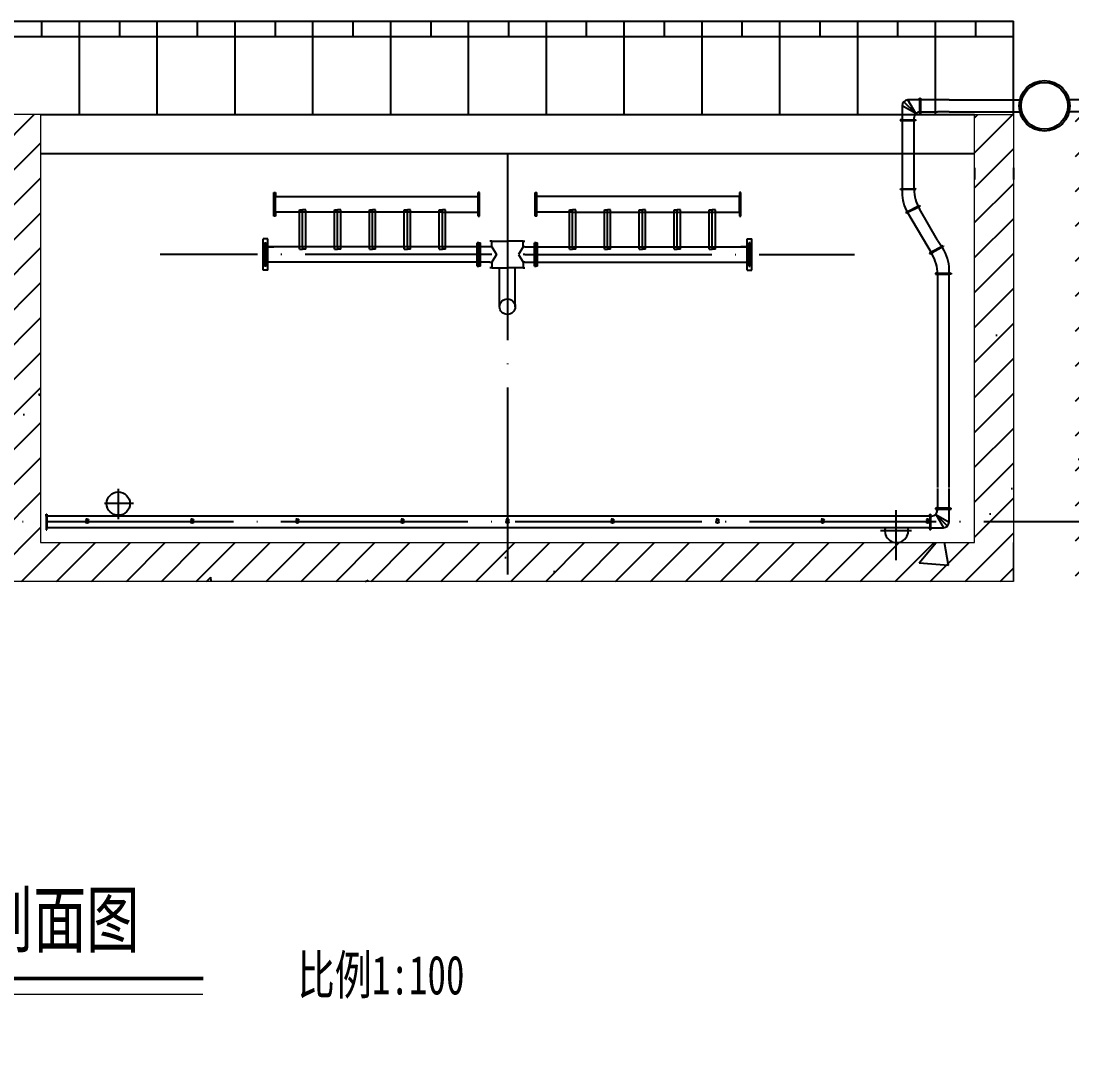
# Model space of a CAD drawing. Header units: millimetres. Extents: x 279 to 2876, y -494 to 1800.
# Drawn here: x 1136.1 to 1271.1, y -131.6 to -0.1 of the extents above; entities that cross this region are included whole.
import ezdxf

# ---------------------------------------------------------------- set-up
doc = ezdxf.new("R2010")
doc.units = ezdxf.units.MM
doc.linetypes.add('ACAD_ISO04W100', pattern=[30, 24, -3, 0, -3])
doc.layers.add('图层1', color=1, linetype='Continuous', lineweight=25, plot=False)
doc.layers.add('图层2', color=5, linetype='Continuous', lineweight=25, plot=False)
doc.styles.get("Standard").update_dxf_attribs({"font": 'txt', "bigfont": 'gbcbig.shx'})

msp = doc.modelspace()

# ---------------------------------------------------------------- hatches: boundary and pattern name
h = msp.add_hatch()
h.set_pattern_fill('ANSI31', color=256, style=0)
h.set_pattern_definition([(45, (299.2907, -738.3604), (-2.245064, 2.245064), [])])
h.paths.add_polyline_path([(870.56582, -12.1404), (865.56582, -12.1404), (865.56582, -64.4904), (870.56582, -64.4904)])
h.paths.add_polyline_path([(995.56582, -20.50611), (995.56582, -19.00611), (995.56582, -12.1404), (990.56582, -12.1404), (990.56582, -19.00611), (990.56582, -20.50611), (990.56582, -64.4904), (995.56582, -64.4904)])
h.paths.add_polyline_path([(983.11159, -67.1404), (940.97083, -67.1404), (942.74642, -72.1404), (985.68478, -72.1404)])
h.paths.add_polyline_path([(995.56582, -64.4904), (990.56582, -64.4904), (990.56582, -67.1404), (983.11159, -67.1404), (985.68478, -72.1404), (995.56582, -72.1404)])
h.paths.add_polyline_path([(940.97083, -67.1404), (930.56582, -67.1404), (930.56582, -72.1404), (942.74642, -72.1404)])
h.paths.add_polyline_path([(930.56582, -67.1404), (881.41478, -67.1404), (883.98797, -72.1404), (930.56582, -72.1404)])
h.paths.add_polyline_path([(881.41478, -67.1404), (870.56582, -67.1404), (870.56582, -64.4904), (865.56582, -64.4904), (865.56582, -72.1404), (883.98797, -72.1404)])
h.paths.add_polyline_path([(1068.5659, -67.1404), (1008.5659, -67.1404), (1008.5659, -64.4904), (1003.5659, -64.4904), (1003.5659, -72.1404), (1068.5659, -72.1404)])
h.paths.add_polyline_path([(1008.5659, -20.50611), (1008.5659, -19.00611), (1008.5659, -12.1404), (1003.5659, -12.1404), (1003.5659, -19.00611), (1003.5659, -20.50611), (1003.5659, -64.4904), (1008.5659, -64.4904)])
h.paths.add_polyline_path([(1133.5659, -12.1404), (1128.5659, -12.1404), (1128.5659, -64.4904), (1133.5659, -64.4904)])
h.paths.add_polyline_path([(1068.5659, -67.1404), (1068.5659, -72.1404), (1133.5659, -72.1404), (1133.5659, -64.4904), (1128.5659, -64.4904), (1128.5659, -67.1404)])
h.paths.add_polyline_path([(1263.5659, -64.4904), (1258.5659, -64.4904), (1258.5659, -67.1404), (1198.5659, -67.1404), (1198.5659, -72.1404), (1263.5659, -72.1404)])
h.paths.add_polyline_path([(1198.5659, -67.1404), (1138.5659, -67.1404), (1138.5659, -64.4904), (1133.5659, -64.4904), (1133.5659, -72.1404), (1198.5659, -72.1404)])
h.paths.add_polyline_path([(1138.5659, -12.1404), (1133.5659, -12.1404), (1133.5659, -64.4904), (1138.5659, -64.4904)])
h.paths.add_polyline_path([(1263.5659, -20.50611), (1263.5659, -19.00611), (1263.5659, -12.1404), (1258.5659, -12.1404), (1258.5659, -19.00611), (1258.5659, -20.50611), (1258.5659, -64.4904), (1263.5659, -64.4904)])
h.paths.add_polyline_path([(1276.56598, -20.50611), (1276.56598, -19.00611), (1276.56598, -12.1404), (1271.56598, -12.1404), (1271.56598, -19.00611), (1271.56598, -20.50611), (1271.56598, -64.4904), (1276.56598, -64.4904)])
h.paths.add_polyline_path([(1336.56598, -67.1404), (1276.56598, -67.1404), (1276.56598, -64.4904), (1271.56598, -64.4904), (1271.56598, -72.1404), (1336.56598, -72.1404)])
h.paths.add_polyline_path([(1401.56598, -67.1404), (1396.56598, -67.1404), (1336.56598, -67.1404), (1336.56598, -72.1404), (1401.56598, -72.1404)])
h.paths.add_polyline_path([(1401.56598, -30.1404), (1396.56598, -30.1404), (1396.56598, -64.4904), (1401.56598, -64.4904)])
h.paths.add_polyline_path([(1401.56598, -12.1404), (1396.56598, -12.1404), (1396.56598, -30.1404), (1401.56598, -30.1404)])
h.paths.add_polyline_path([(1178.64104, -215.05328), (1173.64104, -215.05328), (1173.64104, -238.25328), (1178.64104, -238.25328)])
h.paths.add_polyline_path([(1178.64104, -241.25328), (1173.64104, -241.25328), (1173.64104, -263.05328), (1178.64104, -263.05328)])
h.paths.add_polyline_path([(1178.64104, -270.05328), (1173.64104, -270.05328), (923.64104, -270.05328), (923.64104, -266.55328), (918.64104, -266.55328), (918.64104, -275.07285), (928.64104, -275.07285), (928.64104, -275.05328), (1178.64104, -275.05328)])
h.paths.add_polyline_path([(923.64104, -228.55328), (918.64104, -228.55328), (918.64104, -263.55328), (923.64104, -263.55328)])
h.paths.add_polyline_path([(923.64104, -216.94935), (918.64104, -216.94935), (918.64104, -219.66899), (918.64104, -225.55328), (923.64104, -225.55328), (923.64104, -220.05328)])
h.paths.add_polyline_path([(923.64104, -215.05328), (918.64104, -215.05328), (918.64104, -216.94935), (923.64104, -216.94935)])
h = msp.add_hatch()
h.set_pattern_fill('AR-CONC', color=256, scale=0.25, style=0)
h.set_pattern_definition([(50, (299.29, -738.36), (45.5462, -3.9848), [4.7625, -52.3875]), (355, (299.29, -738.36), (-8.8107, 47.7642), [3.81, -41.91]), (100.451, (303.086, -738.692), (36.7356, 43.7792), [4.0475, -44.5225]), (46.184, (299.29, -725.66), (67.7698, -10.5106), [7.1437, -78.5812]), (96.6356, (304.94, -726.536), (59.351, 61.8564), [6.0713, -66.7837]), (351.184, (299.29, -725.66), (59.351, 61.8563), [5.715, -62.865]), (21, (305.64, -728.835), (37.9037, -25.5664), [4.7625, -52.3875]), (326, (305.64, -728.835), (15.4505, 46.047), [3.81, -41.91]), (71.4514, (308.8, -730.966), (53.3541, 20.4807), [4.0475, -44.5225]), (37.5, (299.29, -738.36), (0.77215, 21.13876), [0, -41.402, 0, -42.545, 0, -42.06875]), (7.5, (299.29, -738.36), (16.7049, 25.04514), [0, -24.257, 0, -40.4495, 0, -16.03375]), (327.5, (285.13, -738.36), (33.89765, -1.43219), [0, -15.875, 0, -49.53, 0, -65.7225]), (317.5, (278.78, -738.36), (37.0323, 6.3566), [0, -20.6375, 0, -32.893, 0, -46.6725])])
h.paths.add_polyline_path([(865.56582, -64.4904), (870.56582, -64.4904), (870.56582, -12.1404), (865.56582, -12.1404)])
h.paths.add_polyline_path([(865.56582, -72.1404), (977.14366, -72.1404), (979.71685, -67.1404), (870.56582, -67.1404), (870.56582, -64.4904), (865.56582, -64.4904)])
h.paths.add_polyline_path([(979.71685, -67.1404), (930.56582, -67.1404), (930.56582, -72.1404), (977.14366, -72.1404)], flags=16)
h.paths.add_polyline_path([(930.56582, -67.1404), (930.56582, -72.1404), (942.74642, -72.1404), (940.97083, -67.1404)], flags=0)
h.paths.add_polyline_path([(940.97083, -67.1404), (878.02004, -67.1404), (875.44685, -72.1404), (942.74642, -72.1404)], flags=16)
h.paths.add_polyline_path([(878.02004, -67.1404), (875.44685, -72.1404), (995.56582, -72.1404), (995.56582, -64.4904), (990.56582, -64.4904), (990.56582, -67.1404)])
h.paths.add_polyline_path([(990.56582, -64.4904), (995.56582, -64.4904), (995.56582, -20.50611), (995.56582, -19.00611), (995.56582, -12.1404), (990.56582, -12.1404), (990.56582, -19.00611), (990.56582, -20.50611)])
h.paths.add_polyline_path([(1003.5659, -64.4904), (1008.5659, -64.4904), (1008.5659, -20.50611), (1008.5659, -19.00611), (1008.5659, -12.1404), (1003.5659, -12.1404), (1003.5659, -19.00611), (1003.5659, -20.50611)])
h.paths.add_polyline_path([(1008.5659, -67.1404), (1008.5659, -64.4904), (1003.5659, -64.4904), (1003.5659, -72.1404), (1068.5659, -72.1404), (1068.5659, -67.1404)])
h.paths.add_polyline_path([(1068.5659, -67.1404), (1068.5659, -72.1404), (1133.5659, -72.1404), (1133.5659, -64.4904), (1128.5659, -64.4904), (1128.5659, -67.1404)])
h.paths.add_polyline_path([(1128.5659, -64.4904), (1133.5659, -64.4904), (1133.5659, -12.1404), (1128.5659, -12.1404)])
h.paths.add_polyline_path([(1133.5659, -64.4904), (1138.5659, -64.4904), (1138.5659, -12.1404), (1133.5659, -12.1404)])
h.paths.add_polyline_path([(1138.5659, -67.1404), (1138.5659, -64.4904), (1133.5659, -64.4904), (1133.5659, -72.1404), (1198.5659, -72.1404), (1198.5659, -67.1404)])
h.paths.add_polyline_path([(1263.5659, -72.1404), (1263.5659, -64.4904), (1258.5659, -64.4904), (1258.5659, -67.1404), (1198.5659, -67.1404), (1198.5659, -72.1404)])
h.paths.add_polyline_path([(1258.5659, -64.4904), (1263.5659, -64.4904), (1263.5659, -20.50611), (1263.5659, -19.00611), (1263.5659, -12.1404), (1258.5659, -12.1404), (1258.5659, -19.00611), (1258.5659, -20.50611)])
h.paths.add_polyline_path([(1271.56598, -64.4904), (1276.56598, -64.4904), (1276.56598, -20.50611), (1276.56598, -19.00611), (1276.56598, -12.1404), (1271.56598, -12.1404), (1271.56598, -19.00611), (1271.56598, -20.50611)])
h.paths.add_polyline_path([(1336.56598, -72.1404), (1336.56598, -67.1404), (1276.56598, -67.1404), (1276.56598, -64.4904), (1271.56598, -64.4904), (1271.56598, -72.1404)])
h.paths.add_polyline_path([(1401.56598, -72.1404), (1401.56598, -67.1404), (1396.56598, -67.1404), (1336.56598, -67.1404), (1336.56598, -72.1404)])
h.paths.add_polyline_path([(1401.56598, -30.1404), (1396.56598, -30.1404), (1396.56598, -64.4904), (1401.56598, -64.4904)])
h.paths.add_polyline_path([(1396.56598, -30.1404), (1401.56598, -30.1404), (1401.56598, -12.1404), (1396.56598, -12.1404)])
h.paths.add_polyline_path([(923.64104, -228.55328), (918.64104, -228.55328), (918.64104, -263.55328), (923.64104, -263.55328)])
h.paths.add_polyline_path([(918.64104, -225.55328), (923.64104, -225.55328), (923.64104, -220.05328), (923.64104, -216.94935), (918.64104, -216.94935), (918.64104, -219.66899)])
h.paths.add_polyline_path([(923.64104, -216.94935), (923.64104, -215.05328), (918.64104, -215.05328), (918.64104, -216.94935)])
h.paths.add_polyline_path([(923.64104, -270.05328), (923.64104, -266.55328), (918.64104, -266.55328), (918.64104, -275.07285), (1178.64104, -275.07285), (1178.64104, -270.05328), (1173.64104, -270.05328)])
h.paths.add_polyline_path([(1178.64104, -241.25328), (1173.64104, -241.25328), (1173.64104, -263.05328), (1178.64104, -263.05328)])
h.paths.add_polyline_path([(1178.64104, -215.05328), (1173.64104, -215.05328), (1173.64104, -238.25328), (1178.64104, -238.25328)])

# ---------------------------------------------------------------- linework, layer by layer
for p, q in [((1133.5659, -0.1404), (1263.5659, -0.1404)), ((1133.5659, -2.1404), (1263.5659, -2.1404)), ((1251.04115, -12.00614), (1249.48832, -10.50614)), ((1251.03858, -12.0042), (1249.9972, -10.26903)), ((1138.5659, -12.1404), (1258.5659, -12.1404)), ((1251.03858, -12.0042), (1249.26878, -11.02283)), ((1138.5659, -17.1404), (1258.5659, -17.1404)), ((1258.5659, -19.00611), (1258.5659, -20.50611)), ((1263.5659, -19.00611), (1263.5659, -20.50611)), ((1168.5659, -22.6904), (1168.5659, -22.1904)), ((1168.5659, -22.1904), (1168.7659, -22.1904)), ((1168.5659, -25.1904), (1168.5659, -22.6904)), ((1168.7659, -22.1904), (1168.7659, -22.6904)), ((1168.7659, -24.6904), (1168.7659, -22.6904)), ((1168.7659, -22.6904), (1194.78689, -22.6904)), ((1194.78689, -25.1904), (1194.78689, -22.1904)), ((1194.98689, -22.1904), (1194.78689, -22.1904)), ((1194.98689, -22.4904), (1194.98689, -22.1904)), ((1194.98689, -22.6904), (1194.98689, -22.4904)), ((1194.98689, -24.6904), (1194.98689, -22.6904)), ((1202.14491, -22.4904), (1202.14491, -22.1904)), ((1202.14491, -22.1904), (1202.34491, -22.1904)), ((1202.14491, -22.6904), (1202.14491, -22.4904)), ((1202.14491, -24.6904), (1202.14491, -22.6904)), ((1202.34491, -25.1904), (1202.34491, -22.1904)), ((1228.3659, -22.6904), (1202.34491, -22.6904)), ((1228.5659, -22.1904), (1228.3659, -22.1904)), ((1228.3659, -22.1904), (1228.3659, -22.6904)), ((1228.3659, -24.6904), (1228.3659, -22.6904)), ((1228.5659, -22.6904), (1228.5659, -22.1904)), ((1228.5659, -25.1904), (1228.5659, -22.6904)), ((1168.7659, -25.1904), (1168.5659, -25.1904)), ((1190.20006, -24.6904), (1168.7659, -24.6904)), ((1168.7659, -24.6904), (1168.7659, -25.1904)), ((1171.85273, -29.4404), (1171.85273, -24.3904)), ((1171.85273, -24.3904), (1172.25273, -24.3904)), ((1172.25273, -29.1404), (1172.25273, -24.3904)), ((1172.25273, -29.1404), (1172.25273, -24.3904)), ((1172.65273, -24.3904), (1172.25273, -24.3904)), ((1172.25273, -29.1404), (1172.25273, -24.44965)), ((1172.65273, -29.4404), (1172.65273, -24.3904)), ((1176.33956, -29.4404), (1176.33956, -24.3904)), ((1176.33956, -24.3904), (1176.73956, -24.3904)), ((1176.73956, -29.1404), (1176.73956, -24.3904)), ((1176.73956, -29.1404), (1176.73956, -24.3904)), ((1176.73956, -29.1404), (1176.73956, -24.3904)), ((1177.13956, -24.3904), (1176.73956, -24.3904)), ((1177.13956, -29.4404), (1177.13956, -24.3904)), ((1180.8264, -29.4404), (1180.8264, -24.3904)), ((1180.8264, -24.3904), (1181.2264, -24.3904)), ((1181.2264, -29.1404), (1181.2264, -24.3904)), ((1181.2264, -29.1404), (1181.2264, -24.3904)), ((1181.2264, -29.1404), (1181.2264, -24.3904)), ((1181.6264, -24.3904), (1181.2264, -24.3904)), ((1181.6264, -29.4404), (1181.6264, -24.3904)), ((1185.31323, -29.4404), (1185.31323, -24.3904)), ((1185.31323, -24.3904), (1185.71323, -24.3904)), ((1185.71323, -29.1404), (1185.71323, -24.3904)), ((1185.71323, -29.1404), (1185.71323, -24.3904)), ((1185.71323, -29.1404), (1185.71323, -24.3904)), ((1186.11323, -24.3904), (1185.71323, -24.3904)), ((1186.11323, -29.4404), (1186.11323, -24.3904)), ((1189.80006, -29.4404), (1189.80006, -24.3904)), ((1189.80006, -24.3904), (1190.20006, -24.3904)), ((1190.20006, -29.1404), (1190.20006, -24.3904)), ((1190.20006, -29.1404), (1190.20006, -24.3904)), ((1190.60006, -24.3904), (1190.20006, -24.3904)), ((1190.20006, -24.6904), (1192.96671, -24.6904)), ((1190.60006, -29.4404), (1190.60006, -24.3904)), ((1192.96671, -24.6904), (1194.78689, -24.6904)), ((1194.78689, -25.1904), (1194.98689, -25.1904)), ((1194.98689, -25.1904), (1194.98689, -24.6904)), ((1202.14491, -25.1904), (1202.14491, -24.6904)), ((1202.34491, -25.1904), (1202.14491, -25.1904)), ((1204.16509, -24.6904), (1202.34491, -24.6904)), ((1206.93174, -24.6904), (1204.16509, -24.6904)), ((1206.53174, -29.4404), (1206.53174, -24.3904)), ((1206.53174, -24.3904), (1206.93174, -24.3904)), ((1206.93174, -29.1404), (1206.93174, -24.3904)), ((1207.33174, -24.3904), (1206.93174, -24.3904)), ((1206.93174, -29.1404), (1206.93174, -24.3904)), ((1206.93174, -24.6904), (1228.3659, -24.6904)), ((1207.33174, -29.4404), (1207.33174, -24.3904)), ((1211.01857, -29.4404), (1211.01857, -24.3904)), ((1211.01857, -24.3904), (1211.41857, -24.3904)), ((1211.41857, -29.1404), (1211.41857, -24.3904)), ((1211.41857, -29.1404), (1211.41857, -24.3904)), ((1211.81857, -24.3904), (1211.41857, -24.3904)), ((1211.41857, -29.1404), (1211.41857, -24.3904)), ((1211.81857, -29.4404), (1211.81857, -24.3904)), ((1215.5054, -29.4404), (1215.5054, -24.3904)), ((1215.5054, -24.3904), (1215.9054, -24.3904)), ((1215.9054, -29.1404), (1215.9054, -24.3904)), ((1215.9054, -29.1404), (1215.9054, -24.3904)), ((1216.3054, -24.3904), (1215.9054, -24.3904)), ((1215.9054, -29.1404), (1215.9054, -24.3904)), ((1216.3054, -29.4404), (1216.3054, -24.3904)), ((1219.99224, -29.4404), (1219.99224, -24.3904)), ((1219.99224, -24.3904), (1220.39224, -24.3904)), ((1220.39224, -29.1404), (1220.39224, -24.3904)), ((1220.39224, -29.1404), (1220.39224, -24.3904)), ((1220.79224, -24.3904), (1220.39224, -24.3904)), ((1220.39224, -29.1404), (1220.39224, -24.3904)), ((1220.79224, -29.4404), (1220.79224, -24.3904)), ((1224.47907, -29.4404), (1224.47907, -24.3904)), ((1224.47907, -24.3904), (1224.87907, -24.3904)), ((1224.87907, -29.1404), (1224.87907, -24.3904)), ((1225.27907, -24.3904), (1224.87907, -24.3904)), ((1224.87907, -29.1404), (1224.87907, -24.3904)), ((1224.87907, -29.1404), (1224.87907, -24.44965)), ((1225.27907, -29.4404), (1225.27907, -24.3904)), ((1228.3659, -24.6904), (1228.3659, -25.1904)), ((1228.3659, -25.1904), (1228.5659, -25.1904)), ((1167.4659, -28.1404), (1167.1659, -28.1404)), ((1167.1659, -28.17737), (1167.1659, -28.1404)), ((1167.1659, -31.90219), (1167.1659, -28.17737)), ((1167.7659, -28.1404), (1167.4659, -28.1404)), ((1167.7659, -28.17737), (1167.7659, -28.1404)), ((1167.7659, -31.90219), (1167.7659, -28.17737)), ((1229.3659, -28.17737), (1229.3659, -28.1404)), ((1229.3659, -28.1404), (1229.6659, -28.1404)), ((1229.3659, -31.90219), (1229.3659, -28.17737)), ((1229.6659, -28.1404), (1229.9659, -28.1404)), ((1229.9659, -28.17737), (1229.9659, -28.1404)), ((1229.9659, -31.90219), (1229.9659, -28.17737)), ((1167.3659, -29.1404), (1167.3659, -28.6404)), ((1167.3659, -28.6404), (1167.5659, -28.6404)), ((1167.3659, -31.6404), (1167.3659, -29.1404)), ((1167.5659, -28.6404), (1167.5659, -29.1404)), ((1167.5659, -31.1404), (1167.5659, -29.1404)), ((1167.5659, -29.1404), (1168.5659, -29.1404)), ((1194.68689, -29.1404), (1167.7659, -29.1404)), ((1175.36074, -29.1404), (1168.5659, -29.1404)), ((1171.85273, -29.4404), (1172.25273, -29.4404)), ((1172.25273, -29.1404), (1172.25273, -29.4404)), ((1172.25273, -29.1404), (1172.25273, -29.4404)), ((1172.65273, -29.4404), (1172.25273, -29.4404)), ((1196.5659, -29.1404), (1175.36074, -29.1404)), ((1176.33956, -29.4404), (1176.73956, -29.4404)), ((1176.73956, -29.1404), (1176.73956, -29.4404)), ((1176.73956, -29.1404), (1176.73956, -29.4404)), ((1177.13956, -29.4404), (1176.73956, -29.4404)), ((1180.8264, -29.4404), (1181.2264, -29.4404)), ((1181.2264, -29.1404), (1181.2264, -29.4404)), ((1181.2264, -29.1404), (1181.2264, -29.4404)), ((1181.6264, -29.4404), (1181.2264, -29.4404)), ((1185.31323, -29.4404), (1185.71323, -29.4404)), ((1185.71323, -29.1404), (1185.71323, -29.4404)), ((1185.71323, -29.1404), (1185.71323, -29.4404)), ((1186.11323, -29.4404), (1185.71323, -29.4404)), ((1189.80006, -29.4404), (1190.20006, -29.4404)), ((1190.20006, -29.1404), (1190.20006, -29.4404)), ((1190.20006, -29.1404), (1190.20006, -29.4404)), ((1190.60006, -29.4404), (1190.20006, -29.4404)), ((1194.68689, -31.6404), (1194.68689, -28.6404)), ((1194.88689, -28.6404), (1194.68689, -28.6404)), ((1194.88689, -28.9404), (1194.88689, -28.6404)), ((1194.88689, -28.6404), (1195.08689, -28.6404)), ((1194.88689, -29.1404), (1194.88689, -28.9404)), ((1194.88689, -31.1404), (1194.88689, -29.1404)), ((1195.08689, -31.6404), (1195.08689, -28.6404)), ((1196.5659, -28.4404), (1196.3159, -28.4404)), ((1196.5659, -29.1404), (1196.5659, -28.4404)), ((1196.5659, -28.4404), (1198.5659, -28.4404)), ((1196.5659, -29.1404), (1197.15472, -30.1404)), ((1200.5659, -28.4404), (1198.5659, -28.4404)), ((1200.5659, -29.1404), (1199.98825, -30.1404)), ((1200.5659, -29.1404), (1200.5659, -28.4404)), ((1200.5659, -28.4404), (1200.8159, -28.4404)), ((1200.8159, -29.1404), (1200.5659, -29.1404)), ((1200.8159, -29.1404), (1221.77106, -29.1404)), ((1202.04491, -31.6404), (1202.04491, -28.6404)), ((1202.24491, -28.6404), (1202.04491, -28.6404)), ((1202.24491, -28.9404), (1202.24491, -28.6404)), ((1202.24491, -28.6404), (1202.44491, -28.6404)), ((1202.24491, -29.1404), (1202.24491, -28.9404)), ((1202.24491, -31.1404), (1202.24491, -29.1404)), ((1202.44491, -31.6404), (1202.44491, -28.6404)), ((1202.44491, -29.1404), (1229.3659, -29.1404)), ((1206.53174, -29.4404), (1206.93174, -29.4404)), ((1206.93174, -29.1404), (1206.93174, -29.4404)), ((1206.93174, -29.1404), (1206.93174, -29.4404)), ((1207.33174, -29.4404), (1206.93174, -29.4404)), ((1211.01857, -29.4404), (1211.41857, -29.4404)), ((1211.41857, -29.1404), (1211.41857, -29.4404)), ((1211.41857, -29.1404), (1211.41857, -29.4404)), ((1211.81857, -29.4404), (1211.41857, -29.4404)), ((1215.5054, -29.4404), (1215.9054, -29.4404)), ((1215.9054, -29.1404), (1215.9054, -29.4404)), ((1215.9054, -29.1404), (1215.9054, -29.4404)), ((1216.3054, -29.4404), (1215.9054, -29.4404)), ((1219.99224, -29.4404), (1220.39224, -29.4404)), ((1220.39224, -29.1404), (1220.39224, -29.4404)), ((1220.39224, -29.1404), (1220.39224, -29.4404)), ((1220.79224, -29.4404), (1220.39224, -29.4404)), ((1221.77106, -29.1404), (1228.5659, -29.1404)), ((1224.47907, -29.4404), (1224.87907, -29.4404)), ((1224.87907, -29.1404), (1224.87907, -29.4404)), ((1224.87907, -29.1404), (1224.87907, -29.4404)), ((1225.27907, -29.4404), (1224.87907, -29.4404)), ((1229.5659, -29.1404), (1228.5659, -29.1404)), ((1229.7659, -28.6404), (1229.5659, -28.6404)), ((1229.5659, -28.6404), (1229.5659, -29.1404)), ((1229.5659, -31.1404), (1229.5659, -29.1404)), ((1229.7659, -29.1404), (1229.7659, -28.6404)), ((1229.7659, -31.6404), (1229.7659, -29.1404)), ((1196.5659, -30.1404), (1194.57937, -30.1404)), ((1194.88689, -30.1404), (1194.68689, -30.1404)), ((1197.15472, -30.1404), (1196.5659, -31.1404)), ((1199.98825, -30.1404), (1200.5659, -31.1404)), ((1200.8159, -30.1404), (1200.5659, -30.1404)), ((1202.24491, -30.1404), (1202.44491, -30.1404)), ((1167.1659, -32.1404), (1167.1659, -31.90219)), ((1167.4659, -32.1404), (1167.1659, -32.1404)), ((1167.7659, -32.1404), (1167.3159, -32.1404)), ((1167.5659, -31.6404), (1167.3659, -31.6404)), ((1168.5659, -31.1404), (1167.5659, -31.1404)), ((1167.5659, -31.1404), (1167.5659, -31.6404)), ((1167.7659, -32.1404), (1167.7659, -31.90219)), ((1174.28889, -31.1404), (1168.5659, -31.1404)), ((1196.3159, -31.1404), (1174.28889, -31.1404)), ((1194.68689, -31.6404), (1194.88689, -31.6404)), ((1194.88689, -31.6404), (1194.88689, -31.1404)), ((1195.08689, -31.6404), (1194.88689, -31.6404)), ((1196.3159, -31.1404), (1196.3159, -31.1404)), ((1196.3159, -31.1404), (1196.5659, -31.1404)), ((1196.5659, -31.8404), (1196.3159, -31.8404)), ((1196.5659, -31.1404), (1196.5659, -31.8404)), ((1196.5659, -31.8404), (1198.5659, -31.8404)), ((1197.5659, -36.8404), (1197.5659, -31.8404)), ((1200.5659, -31.8404), (1198.5659, -31.8404)), ((1199.5659, -36.8404), (1199.5659, -31.8404)), ((1200.5659, -31.1404), (1200.5659, -31.8404)), ((1200.8159, -31.1404), (1200.5659, -31.1404)), ((1200.5659, -31.8404), (1200.8159, -31.8404)), ((1200.8159, -31.1404), (1222.84291, -31.1404)), ((1202.04491, -31.6404), (1202.24491, -31.6404)), ((1202.24491, -31.6404), (1202.24491, -31.1404)), ((1202.44491, -31.6404), (1202.24491, -31.6404)), ((1222.84291, -31.1404), (1228.5659, -31.1404)), ((1228.5659, -31.1404), (1229.5659, -31.1404)), ((1229.3659, -32.1404), (1229.3659, -31.90219)), ((1229.3659, -32.1404), (1229.8159, -32.1404)), ((1229.5659, -31.1404), (1229.5659, -31.6404)), ((1229.5659, -31.6404), (1229.7659, -31.6404)), ((1229.6659, -32.1404), (1229.9659, -32.1404)), ((1229.9659, -32.1404), (1229.9659, -31.90219)), ((1253.59622, -63.52073), (1255.31554, -64.51338)), ((1253.59622, -63.52073), (1255.09622, -65.02073)), ((1253.59622, -63.52073), (1254.58887, -65.24005))]:
    msp.add_line(p, q)
at = {"lineweight": -2}
for p, q in [((1138.70159, -0.1404), (1138.70159, -2.1404)), ((1143.5659, -12.1404), (1143.5659, -0.1404)), ((1148.70159, -0.1404), (1148.70159, -2.1404)), ((1148.70159, -0.1404), (1148.70159, -2.1404)), ((1153.5659, -12.1404), (1153.5659, -0.1404)), ((1158.70159, -0.1404), (1158.70159, -2.1404)), ((1163.5659, -12.1404), (1163.5659, -0.1404)), ((1168.70159, -0.1404), (1168.70159, -2.1404)), ((1173.5659, -12.1404), (1173.5659, -0.1404)), ((1178.70159, -0.1404), (1178.70159, -2.1404)), ((1183.5659, -12.1404), (1183.5659, -0.1404)), ((1188.70159, -0.1404), (1188.70159, -2.1404)), ((1193.5659, -12.1404), (1193.5659, -0.1404)), ((1198.70159, -0.1404), (1198.70159, -2.1404)), ((1203.5659, -12.1404), (1203.5659, -0.1404)), ((1208.70159, -0.1404), (1208.70159, -2.1404)), ((1213.5659, -12.1404), (1213.5659, -0.1404)), ((1218.70159, -0.1404), (1218.70159, -2.1404)), ((1223.5659, -12.1404), (1223.5659, -0.1404)), ((1228.70159, -0.1404), (1228.70159, -2.1404)), ((1233.5659, -12.1404), (1233.5659, -0.1404)), ((1238.70159, -0.1404), (1238.70159, -2.1404)), ((1243.5659, -12.1404), (1243.5659, -0.1404)), ((1248.70159, -0.1404), (1248.70159, -2.1404)), ((1253.5659, -12.1404), (1253.5659, -0.1404)), ((1258.70159, -0.1404), (1258.70159, -2.1404)), ((1263.5659, -12.1404), (1263.5659, -0.1404))]:
    msp.add_line(p, q, dxfattribs=at)
at = {"lineweight": 0}
for p, q in [((1138.5659, -12.1404), (1133.5659, -12.1404)), ((1138.5659, -12.1404), (1138.5659, -67.1404)), ((1258.5659, -19.00611), (1258.5659, -12.1404)), ((1258.5659, -12.1404), (1263.5659, -12.1404)), ((1263.5659, -12.1404), (1263.5659, -19.00611)), ((1258.5659, -67.1404), (1258.5659, -20.50611)), ((1263.5659, -20.50611), (1263.5659, -72.1404)), ((1138.5659, -67.1404), (1258.5659, -67.1404)), ((1263.5659, -72.1404), (1263.5659, -67.1404)), ((1263.5659, -72.1404), (1133.5659, -72.1404)), ((1110.52984, -125.16579), (1159.40994, -125.16579))]:
    msp.add_line(p, q, dxfattribs=at)
at = {"linetype": 'ACAD_ISO04W100'}
for p, q in [((1196.5659, -30.1404), (1153.9557, -30.1404)), ((1200.8159, -30.1404), (1243.1761, -30.1404)), ((1148.5659, -60.25731), (1148.5659, -64.13002)), ((1150.50005, -62.1404), (1146.78174, -62.1404)), ((1248.48889, -62.96616), (1248.48889, -69.40683)), ((1404.15764, -64.4904), (848.46071, -64.4904)), ((1250.47667, -65.6404), (1246.50111, -65.6404))]:
    msp.add_line(p, q, dxfattribs=at)
at = {"lineweight": 50}
msp.add_line((1110.56367, -123.16579), (1159.45139, -123.16579), dxfattribs=at)
for centre, radius in [((1198.5659, -36.8404), 1), ((1148.5659, -62.1404), 1.5)]:
    msp.add_circle(centre, radius)
msp.add_arc((1248.5659, -65.6404), 1.5, 164.53399, 15.46601)
for p in [(1172.25273, -29.1404), (1176.73956, -29.1404), (1181.2264, -29.1404), (1185.71323, -29.1404), (1190.20006, -29.1404), (1206.93174, -29.1404), (1211.41857, -29.1404), (1215.9054, -29.1404), (1220.39224, -29.1404), (1224.87907, -29.1404)]:
    msp.add_point(p)
at = {"layer": '图层1'}
for p, q in [((1251.47557, -10.18647), (1251.47557, -10.16647)), ((1251.47557, -10.16647), (1251.50057, -10.16647)), ((1251.50057, -10.18647), (1251.47557, -10.18647)), ((1251.50057, -10.16647), (1251.50057, -10.14647)), ((1251.50057, -10.14647), (1251.51057, -10.14647)), ((1251.50057, -10.16647), (1251.50057, -10.18647)), ((1251.50057, -10.18647), (1251.50057, -10.20647)), ((1251.50057, -10.20647), (1251.51057, -10.20647)), ((1251.51057, -10.14647), (1251.51057, -10.16647)), ((1251.51057, -10.16647), (1251.52557, -10.16647)), ((1251.51057, -10.18647), (1251.51057, -10.16647)), ((1251.52557, -10.18647), (1251.51057, -10.18647)), ((1251.51057, -10.20647), (1251.51057, -10.18647)), ((1251.52557, -10.03647), (1251.52557, -12.03787)), ((1251.52557, -10.28647), (1251.52557, -10.03647)), ((1251.52557, -10.03647), (1251.62557, -10.03647)), ((1251.62557, -10.03647), (1251.62557, -12.03787)), ((1251.62557, -10.16647), (1251.64557, -10.16647)), ((1251.64557, -10.18647), (1251.62557, -10.18647)), ((1251.64557, -10.16647), (1251.64557, -10.18647)), ((1251.50057, -11.88787), (1251.47557, -11.88787)), ((1251.47557, -11.88787), (1251.47557, -11.90787)), ((1251.47557, -11.90787), (1251.50057, -11.90787)), ((1251.50057, -11.88787), (1251.50057, -11.86787)), ((1251.50057, -11.86787), (1251.51057, -11.86787)), ((1251.50057, -11.90787), (1251.50057, -11.88787)), ((1251.50057, -11.90787), (1251.50057, -11.92787)), ((1251.50057, -11.92787), (1251.51057, -11.92787)), ((1251.51057, -11.86787), (1251.51057, -11.88787)), ((1251.52557, -11.88787), (1251.51057, -11.88787)), ((1251.51057, -11.88787), (1251.51057, -11.90787)), ((1251.51057, -11.90787), (1251.52557, -11.90787)), ((1251.51057, -11.92787), (1251.51057, -11.90787)), ((1251.52557, -11.78787), (1251.52557, -12.03787)), ((1251.52557, -12.03787), (1251.62557, -12.03787)), ((1251.64557, -11.88787), (1251.62557, -11.88787)), ((1251.62557, -11.90787), (1251.64557, -11.90787)), ((1251.64557, -11.90787), (1251.64557, -11.88787)), ((1249.16866, -12.84147), (1249.01866, -12.84147)), ((1249.01866, -12.84147), (1249.01866, -12.94147)), ((1249.01866, -12.94147), (1249.16866, -12.94147)), ((1249.14866, -12.81647), (1249.12866, -12.81647)), ((1249.12866, -12.81647), (1249.12866, -12.82647)), ((1249.12866, -12.82647), (1249.14866, -12.82647)), ((1249.16866, -12.79147), (1249.14866, -12.79147)), ((1249.14866, -12.79147), (1249.14866, -12.81647)), ((1249.14866, -12.81647), (1249.16866, -12.81647)), ((1249.14866, -12.82647), (1249.14866, -12.84147)), ((1249.16866, -12.82647), (1249.14866, -12.82647)), ((1249.14866, -12.94147), (1249.14866, -12.96147)), ((1249.14866, -12.96147), (1249.16866, -12.96147)), ((1249.16866, -12.81647), (1249.16866, -12.79147)), ((1249.16866, -12.81647), (1249.18866, -12.81647)), ((1249.16866, -12.84147), (1249.16866, -12.82647)), ((1249.18866, -12.82647), (1249.16866, -12.82647)), ((1249.16866, -12.84147), (1249.26866, -12.84147)), ((1249.16866, -12.94147), (1250.86866, -12.94147)), ((1249.26866, -12.94147), (1249.16866, -12.94147)), ((1249.16866, -12.96147), (1249.16866, -12.94147)), ((1249.18866, -12.81647), (1249.18866, -12.82647)), ((1249.26866, -12.84147), (1250.76866, -12.84147)), ((1250.86866, -12.84147), (1250.76866, -12.84147)), ((1250.86866, -12.84147), (1250.76866, -12.84147)), ((1250.76866, -12.94147), (1250.86866, -12.94147)), ((1250.86866, -12.81647), (1250.84866, -12.81647)), ((1250.84866, -12.81647), (1250.84866, -12.82647)), ((1250.84866, -12.82647), (1250.86866, -12.82647)), ((1250.86866, -12.81647), (1250.86866, -12.79147)), ((1250.86866, -12.79147), (1250.88866, -12.79147)), ((1250.88866, -12.81647), (1250.86866, -12.81647)), ((1250.86866, -12.84147), (1250.86866, -12.82647)), ((1250.86866, -12.82647), (1250.88866, -12.82647)), ((1250.86866, -12.84147), (1251.01866, -12.84147)), ((1251.01866, -12.94147), (1250.86866, -12.94147)), ((1250.86866, -12.96147), (1250.86866, -12.94147)), ((1250.88866, -12.96147), (1250.86866, -12.96147)), ((1250.88866, -12.79147), (1250.88866, -12.81647)), ((1250.88866, -12.81647), (1250.90866, -12.81647)), ((1250.88866, -12.82647), (1250.88866, -12.84147)), ((1250.90866, -12.82647), (1250.88866, -12.82647)), ((1250.88866, -12.94147), (1250.88866, -12.96147)), ((1250.90866, -12.81647), (1250.90866, -12.82647)), ((1251.01866, -12.84147), (1251.01866, -12.94147)), ((1249.05111, -21.68042), (1251.05242, -21.66051)), ((1249.05211, -21.78042), (1249.05111, -21.68042)), ((1249.05211, -21.78042), (1251.05342, -21.7605)), ((1249.16225, -21.79432), (1249.18225, -21.79413)), ((1249.16235, -21.80432), (1249.16225, -21.79432)), ((1249.18235, -21.80412), (1249.16235, -21.80432)), ((1249.18091, -21.65913), (1249.20091, -21.65893)), ((1249.18111, -21.67913), (1249.18091, -21.65913)), ((1249.18225, -21.79413), (1249.1821, -21.77913)), ((1249.20225, -21.79393), (1249.18225, -21.79413)), ((1249.18235, -21.80412), (1249.20235, -21.80393)), ((1249.1826, -21.82912), (1249.18235, -21.80412)), ((1249.2026, -21.82892), (1249.1826, -21.82912)), ((1249.20091, -21.65893), (1249.20111, -21.67893)), ((1249.2021, -21.77893), (1249.3021, -21.77793)), ((1249.2021, -21.77893), (1249.20225, -21.79393)), ((1249.22225, -21.79373), (1249.20225, -21.79393)), ((1249.20235, -21.80393), (1249.22235, -21.80373)), ((1249.20235, -21.80393), (1249.2026, -21.82892)), ((1249.22225, -21.79373), (1249.22235, -21.80373)), ((1250.88357, -21.77719), (1250.90357, -21.777)), ((1250.88367, -21.78719), (1250.88357, -21.77719)), ((1250.90367, -21.787), (1250.88367, -21.78719)), ((1250.92223, -21.6418), (1250.90223, -21.642)), ((1250.90223, -21.642), (1250.90243, -21.662)), ((1250.90342, -21.762), (1250.90357, -21.777)), ((1250.90357, -21.777), (1250.92357, -21.7768)), ((1250.92367, -21.7868), (1250.90367, -21.787)), ((1250.90367, -21.787), (1250.90392, -21.81199)), ((1250.90392, -21.81199), (1250.92392, -21.81179)), ((1250.92243, -21.6618), (1250.92223, -21.6418)), ((1250.92357, -21.7768), (1250.92342, -21.7618)), ((1250.94357, -21.7766), (1250.92357, -21.7768)), ((1250.92367, -21.7868), (1250.94367, -21.7866)), ((1250.92392, -21.81179), (1250.92367, -21.7868)), ((1250.94367, -21.7866), (1250.94357, -21.7766)), ((1251.05342, -21.7605), (1251.05242, -21.66051)), ((1249.92327, -24.75624), (1251.4418, -23.992)), ((1249.96764, -24.62196), (1251.30752, -23.94763)), ((1251.39684, -23.90268), (1251.30752, -23.94763)), ((1251.35247, -24.03696), (1251.4418, -23.992)), ((1251.3856, -23.88035), (1251.36774, -23.88934)), ((1251.36774, -23.88934), (1251.37223, -23.89827)), ((1251.37223, -23.89827), (1251.3901, -23.88928)), ((1251.37436, -23.85802), (1251.39223, -23.84902)), ((1251.3856, -23.88035), (1251.37436, -23.85802)), ((1251.40347, -23.87136), (1251.3856, -23.88035)), ((1251.3901, -23.88928), (1251.40796, -23.88029)), ((1251.39684, -23.90268), (1251.3901, -23.88928)), ((1251.39223, -23.84902), (1251.40347, -23.87136)), ((1251.39684, -23.90268), (1251.53083, -23.83525)), ((1251.40347, -23.87136), (1251.42133, -23.86236)), ((1251.42583, -23.8713), (1251.40796, -23.88029)), ((1251.40796, -23.88029), (1251.41471, -23.89369)), ((1251.42133, -23.86236), (1251.42583, -23.8713)), ((1251.57578, -23.92457), (1251.4418, -23.992)), ((1251.45079, -24.00987), (1251.4418, -23.992)), ((1251.46865, -24.00088), (1251.45079, -24.00987)), ((1251.45966, -23.98301), (1251.46865, -24.00088)), ((1251.53083, -23.83525), (1251.57578, -23.92457)), ((1249.87831, -24.66692), (1249.74432, -24.73435)), ((1249.74432, -24.73435), (1249.78928, -24.82368)), ((1249.78928, -24.82368), (1249.92327, -24.75624)), ((1249.84921, -24.65358), (1249.83134, -24.66257)), ((1249.83134, -24.66257), (1249.83584, -24.6715)), ((1249.83584, -24.6715), (1249.8537, -24.66251)), ((1249.85583, -24.62226), (1249.83797, -24.63125)), ((1249.83797, -24.63125), (1249.84921, -24.65358)), ((1249.84921, -24.65358), (1249.86707, -24.64459)), ((1249.87157, -24.65352), (1249.8537, -24.66251)), ((1249.8537, -24.66251), (1249.86045, -24.67591)), ((1249.86707, -24.64459), (1249.85583, -24.62226)), ((1249.86707, -24.64459), (1249.88494, -24.6356)), ((1249.88943, -24.64453), (1249.87157, -24.65352)), ((1249.87831, -24.66692), (1249.87157, -24.65352)), ((1249.87831, -24.66692), (1249.96764, -24.62196)), ((1249.88494, -24.6356), (1249.88943, -24.64453)), ((1249.9054, -24.76524), (1249.91439, -24.7831)), ((1249.91439, -24.7831), (1249.93226, -24.77411)), ((1250.01259, -24.71129), (1249.92327, -24.75624)), ((1249.93226, -24.77411), (1249.92327, -24.75624)), ((1254.56244, -29.03593), (1252.79973, -29.98381)), ((1254.6098, -29.124), (1252.84709, -30.07188)), ((1254.43033, -29.10697), (1254.34226, -29.15433)), ((1254.41849, -29.08495), (1254.40088, -29.09443)), ((1254.40088, -29.09443), (1254.40561, -29.10323)), ((1254.40561, -29.10323), (1254.42323, -29.09376)), ((1254.40665, -29.06293), (1254.42427, -29.05346)), ((1254.41849, -29.08495), (1254.40665, -29.06293)), ((1254.43611, -29.07548), (1254.41849, -29.08495)), ((1254.42323, -29.09376), (1254.44084, -29.08429)), ((1254.43033, -29.10697), (1254.42323, -29.09376)), ((1254.42427, -29.05346), (1254.43611, -29.07548)), ((1254.43611, -29.07548), (1254.45372, -29.06601)), ((1254.45846, -29.07482), (1254.44084, -29.08429)), ((1254.44084, -29.08429), (1254.44795, -29.0975)), ((1254.45372, -29.06601), (1254.45846, -29.07482)), ((1254.48717, -29.21266), (1254.47769, -29.19505)), ((1254.50478, -29.20319), (1254.48717, -29.21266)), ((1254.49531, -29.18557), (1254.50478, -29.20319)), ((1254.56244, -29.03593), (1254.6098, -29.124)), ((1252.79973, -29.98381), (1252.84709, -30.07188)), ((1252.90239, -29.90022), (1252.88477, -29.90969)), ((1252.88477, -29.90969), (1252.88951, -29.9185)), ((1252.88951, -29.9185), (1252.90712, -29.90903)), ((1252.90816, -29.86873), (1252.89055, -29.8782)), ((1252.89055, -29.8782), (1252.90239, -29.90022)), ((1252.90239, -29.90022), (1252.92, -29.89075)), ((1252.92474, -29.89956), (1252.90712, -29.90903)), ((1252.90712, -29.90903), (1252.91423, -29.92224)), ((1252.92, -29.89075), (1252.90816, -29.86873)), ((1252.92, -29.89075), (1252.93762, -29.88128)), ((1252.94235, -29.89009), (1252.92474, -29.89956)), ((1252.93184, -29.91277), (1252.92474, -29.89956)), ((1252.93762, -29.88128), (1252.94235, -29.89009)), ((1252.96159, -30.01031), (1252.97106, -30.02793)), ((1252.97106, -30.02793), (1252.98867, -30.01846)), ((1252.98867, -30.01846), (1252.9792, -30.00084)), ((1253.7159, -32.54416), (1253.5659, -32.54416)), ((1253.5659, -32.54416), (1253.5659, -32.64416)), ((1253.5659, -32.64416), (1253.7159, -32.64416)), ((1253.6959, -32.51916), (1253.6759, -32.51916)), ((1253.6759, -32.51916), (1253.6759, -32.52916)), ((1253.6759, -32.52916), (1253.6959, -32.52916)), ((1253.7159, -32.49416), (1253.6959, -32.49416)), ((1253.6959, -32.49416), (1253.6959, -32.51916)), ((1253.6959, -32.51916), (1253.7159, -32.51916)), ((1253.6959, -32.52916), (1253.6959, -32.54416)), ((1253.7159, -32.52916), (1253.6959, -32.52916)), ((1253.6959, -32.64416), (1253.6959, -32.66416)), ((1253.6959, -32.66416), (1253.7159, -32.66416)), ((1253.7159, -32.51916), (1253.7159, -32.49416)), ((1253.7159, -32.51916), (1253.7359, -32.51916)), ((1253.7159, -32.54416), (1253.7159, -32.52916)), ((1253.7359, -32.52916), (1253.7159, -32.52916)), ((1253.7159, -32.54416), (1253.8159, -32.54416)), ((1253.7159, -32.64416), (1255.4159, -32.64416)), ((1253.8159, -32.64416), (1253.7159, -32.64416)), ((1253.7159, -32.66416), (1253.7159, -32.64416)), ((1253.7359, -32.51916), (1253.7359, -32.52916)), ((1253.8159, -32.54416), (1255.3159, -32.54416)), ((1255.4159, -32.54416), (1255.3159, -32.54416)), ((1255.4159, -32.54416), (1255.3159, -32.54416)), ((1255.3159, -32.64416), (1255.4159, -32.64416)), ((1255.4159, -32.51916), (1255.3959, -32.51916)), ((1255.3959, -32.51916), (1255.3959, -32.52916)), ((1255.3959, -32.52916), (1255.4159, -32.52916)), ((1255.4159, -32.51916), (1255.4159, -32.49416)), ((1255.4159, -32.49416), (1255.4359, -32.49416)), ((1255.4359, -32.51916), (1255.4159, -32.51916)), ((1255.4159, -32.54416), (1255.4159, -32.52916)), ((1255.4159, -32.52916), (1255.4359, -32.52916)), ((1255.4159, -32.54416), (1255.5659, -32.54416)), ((1255.5659, -32.64416), (1255.4159, -32.64416)), ((1255.4159, -32.66416), (1255.4159, -32.64416)), ((1255.4359, -32.66416), (1255.4159, -32.66416)), ((1255.4359, -32.49416), (1255.4359, -32.51916)), ((1255.4359, -32.51916), (1255.4559, -32.51916)), ((1255.4359, -32.52916), (1255.4359, -32.54416)), ((1255.4559, -32.52916), (1255.4359, -32.52916)), ((1255.4359, -32.64416), (1255.4359, -32.66416)), ((1255.4559, -32.51916), (1255.4559, -32.52916)), ((1255.5659, -32.54416), (1255.5659, -32.64416)), ((1253.7159, -62.73788), (1253.5659, -62.73788)), ((1253.5659, -62.73788), (1253.5659, -62.83788)), ((1253.5659, -62.83788), (1253.7159, -62.83788)), ((1253.6959, -62.71288), (1253.6759, -62.71288)), ((1253.6759, -62.71288), (1253.6759, -62.72288)), ((1253.6759, -62.72288), (1253.6959, -62.72288)), ((1253.7159, -62.68788), (1253.6959, -62.68788)), ((1253.6959, -62.68788), (1253.6959, -62.71288)), ((1253.6959, -62.71288), (1253.7159, -62.71288)), ((1253.6959, -62.72288), (1253.6959, -62.73788)), ((1253.7159, -62.72288), (1253.6959, -62.72288)), ((1253.6959, -62.83788), (1253.6959, -62.85788)), ((1253.6959, -62.85788), (1253.7159, -62.85788)), ((1253.7159, -62.71288), (1253.7159, -62.68788)), ((1253.7159, -62.71288), (1253.7359, -62.71288)), ((1253.7159, -62.73788), (1253.7159, -62.72288)), ((1253.7359, -62.72288), (1253.7159, -62.72288)), ((1253.8159, -62.73788), (1253.7159, -62.73788)), ((1253.7159, -62.73788), (1255.4159, -62.73788)), ((1255.3159, -62.83788), (1253.7159, -62.83788)), ((1255.4159, -62.83788), (1253.7159, -62.83788)), ((1253.7159, -62.85788), (1253.7159, -62.83788)), ((1253.7359, -62.71288), (1253.7359, -62.72288)), ((1253.8159, -62.73788), (1255.3159, -62.73788)), ((1255.3159, -62.73788), (1253.8159, -62.73788)), ((1255.3159, -62.73788), (1255.4159, -62.73788)), ((1255.4159, -62.73788), (1255.3159, -62.73788)), ((1255.4159, -62.83788), (1255.3159, -62.83788)), ((1255.4159, -62.71288), (1255.3959, -62.71288)), ((1255.3959, -62.71288), (1255.3959, -62.72288)), ((1255.3959, -62.72288), (1255.4159, -62.72288)), ((1255.4159, -62.71288), (1255.4159, -62.68788)), ((1255.4159, -62.68788), (1255.4359, -62.68788)), ((1255.4359, -62.71288), (1255.4159, -62.71288)), ((1255.4159, -62.73788), (1255.4159, -62.72288)), ((1255.4159, -62.72288), (1255.4359, -62.72288)), ((1255.4159, -62.73788), (1255.5659, -62.73788)), ((1255.4159, -62.83788), (1255.5659, -62.83788)), ((1255.4159, -62.85788), (1255.4159, -62.83788)), ((1255.4359, -62.85788), (1255.4159, -62.85788)), ((1255.4359, -62.68788), (1255.4359, -62.71288)), ((1255.4359, -62.71288), (1255.4559, -62.71288)), ((1255.4359, -62.72288), (1255.4359, -62.73788)), ((1255.4559, -62.72288), (1255.4359, -62.72288)), ((1255.4359, -62.83788), (1255.4359, -62.85788)), ((1255.4559, -62.71288), (1255.4559, -62.72288)), ((1255.5659, -62.83788), (1255.5659, -62.73788)), ((1252.76738, -63.6404), (1252.76738, -63.6204)), ((1252.76738, -63.6204), (1252.79238, -63.6204)), ((1252.79238, -63.6404), (1252.76738, -63.6404)), ((1252.79238, -63.6204), (1252.79238, -63.6004)), ((1252.79238, -63.6004), (1252.80238, -63.6004)), ((1252.79238, -63.6204), (1252.79238, -63.6404)), ((1252.79238, -63.6404), (1252.79238, -63.6604)), ((1252.79238, -63.6604), (1252.80238, -63.6604)), ((1252.80238, -63.6004), (1252.80238, -63.6204)), ((1252.80238, -63.6204), (1252.81738, -63.6204)), ((1252.80238, -63.6404), (1252.80238, -63.6204)), ((1252.81738, -63.6404), (1252.80238, -63.6404)), ((1252.80238, -63.6604), (1252.80238, -63.6404)), ((1252.81738, -63.4904), (1252.81738, -65.49181)), ((1252.81738, -63.4904), (1252.91738, -63.4904)), ((1252.81738, -63.6404), (1252.81738, -63.7404)), ((1252.91738, -63.4904), (1252.91738, -65.49181)), ((1252.91738, -63.6204), (1252.93738, -63.6204)), ((1252.93738, -63.6404), (1252.91738, -63.6404)), ((1252.93738, -63.6204), (1252.93738, -63.6404)), ((1252.79238, -65.34181), (1252.76738, -65.34181)), ((1252.76738, -65.34181), (1252.76738, -65.36181)), ((1252.76738, -65.36181), (1252.79238, -65.36181)), ((1252.79238, -65.34181), (1252.79238, -65.32181)), ((1252.79238, -65.32181), (1252.80238, -65.32181)), ((1252.79238, -65.36181), (1252.79238, -65.34181)), ((1252.79238, -65.36181), (1252.79238, -65.38181)), ((1252.79238, -65.38181), (1252.80238, -65.38181)), ((1252.80238, -65.32181), (1252.80238, -65.34181)), ((1252.81738, -65.34181), (1252.80238, -65.34181)), ((1252.80238, -65.34181), (1252.80238, -65.36181)), ((1252.80238, -65.36181), (1252.81738, -65.36181)), ((1252.80238, -65.38181), (1252.80238, -65.36181)), ((1252.81738, -65.49181), (1252.91738, -65.49181)), ((1252.93738, -65.34181), (1252.91738, -65.34181)), ((1252.91738, -65.36181), (1252.93738, -65.36181)), ((1252.93738, -65.36181), (1252.93738, -65.34181))]:
    msp.add_line(p, q, dxfattribs=at)
at = {"layer": '图层2'}
for p, q in [((1251.52119, -10.28647), (1250.01866, -10.28647)), ((1255.3159, -10.28647), (1251.52119, -10.28647)), ((1255.3159, -10.28647), (1264.40383, -10.28647)), ((1279.81598, -10.28647), (1270.72805, -10.28647)), ((1249.26866, -11.03647), (1249.26866, -22.19728)), ((1251.57148, -11.78647), (1253.8159, -11.78647)), ((1255.3159, -11.78647), (1253.8159, -11.78647)), ((1255.3159, -11.78647), (1264.4035, -11.78647)), ((1279.81598, -11.78647), (1270.72839, -11.78647)), ((1250.82148, -21.75484), (1250.82148, -12.53647)), ((1253.8159, -28.28119), (1251.49132, -24.25478)), ((1249.96033, -24.73466), (1253.12423, -30.10678)), ((1253.8159, -28.28119), (1254.49732, -29.32054)), ((1255.3159, -60.08906), (1255.3159, -32.06201)), ((1253.8159, -32.64416), (1253.8159, -60.08906)), ((1253.8159, -60.18906), (1253.8159, -62.9904)), ((1255.3159, -64.4904), (1255.3159, -60.18906)), ((1253.8159, -62.73788), (1253.7159, -62.73788)), ((1253.7159, -62.83788), (1255.4159, -62.83788)), ((1255.4159, -62.73788), (1253.8159, -62.73788)), ((1255.3159, -62.83788), (1255.4159, -62.83788)), ((1139.2909, -63.7404), (1139.2909, -63.4904)), ((1139.2909, -63.4904), (1139.3909, -63.4904)), ((1139.2909, -63.7404), (1139.2909, -65.2404)), ((1139.3909, -63.4904), (1139.3909, -63.7404)), ((1252.7409, -63.7404), (1139.3909, -63.7404)), ((1139.3909, -63.7404), (1139.3909, -65.2404)), ((1144.3909, -64.1404), (1144.48764, -64.33387)), ((1144.5659, -64.1404), (1144.3909, -64.1404)), ((1144.5659, -64.1404), (1144.7409, -64.1404)), ((1144.7409, -64.1404), (1144.64416, -64.33387)), ((1157.8909, -64.1404), (1157.98764, -64.33387)), ((1158.0659, -64.1404), (1157.8909, -64.1404)), ((1158.0659, -64.1404), (1158.2409, -64.1404)), ((1158.2409, -64.1404), (1158.14416, -64.33387)), ((1171.3909, -64.1404), (1171.48764, -64.33387)), ((1171.5659, -64.1404), (1171.3909, -64.1404)), ((1171.5659, -64.1404), (1171.7409, -64.1404)), ((1171.7409, -64.1404), (1171.64416, -64.33387)), ((1184.8909, -64.1404), (1184.98764, -64.33387)), ((1185.0659, -64.1404), (1184.8909, -64.1404)), ((1185.0659, -64.1404), (1185.2409, -64.1404)), ((1185.2409, -64.1404), (1185.14416, -64.33387)), ((1198.3909, -64.1404), (1198.48764, -64.33387)), ((1198.5659, -64.1404), (1198.3909, -64.1404)), ((1198.5659, -64.1404), (1198.7409, -64.1404)), ((1198.7409, -64.1404), (1198.64416, -64.33387)), ((1211.8909, -64.1404), (1211.98764, -64.33387)), ((1212.0659, -64.1404), (1211.8909, -64.1404)), ((1212.0659, -64.1404), (1212.2409, -64.1404)), ((1212.2409, -64.1404), (1212.14416, -64.33387)), ((1225.3909, -64.1404), (1225.48764, -64.33387)), ((1225.5659, -64.1404), (1225.3909, -64.1404)), ((1225.5659, -64.1404), (1225.7409, -64.1404)), ((1225.7409, -64.1404), (1225.64416, -64.33387)), ((1238.8909, -64.1404), (1238.98764, -64.33387)), ((1239.0659, -64.1404), (1238.8909, -64.1404)), ((1239.0659, -64.1404), (1239.2409, -64.1404)), ((1239.2409, -64.1404), (1239.14416, -64.33387)), ((1252.3909, -64.1404), (1252.48764, -64.33387)), ((1252.5659, -64.1404), (1252.3909, -64.1404)), ((1252.5659, -64.1404), (1252.7409, -64.1404)), ((1252.7409, -64.1404), (1252.64416, -64.33387)), ((1252.7409, -63.7404), (1253.0659, -63.7404)), ((1139.2909, -65.2404), (1139.2909, -65.4904)), ((1139.2909, -65.4904), (1139.3909, -65.4904)), ((1252.7409, -65.2404), (1139.3909, -65.2404)), ((1139.3909, -65.4904), (1139.3909, -65.2404)), ((1252.7409, -65.2404), (1253.8159, -65.2404)), ((1253.8159, -65.2404), (1254.5659, -65.2404))]:
    msp.add_line(p, q, dxfattribs=at)
at = {"layer": '图层2', "color": 0, "linetype": 'ACAD_ISO04W100'}
msp.add_line((1198.5659, -17.1404), (1198.5659, -72.1404), dxfattribs=at)
at = {"layer": '图层2'}
for centre, radius in [((1267.56594, -11.03717), 3.25), ((1267.56594, -11.03717), 3.25), ((1267.56594, -11.03717), 3), ((1267.56594, -11.03717), 3), ((1144.5659, -64.4904), 0.175), ((1158.0659, -64.4904), 0.175), ((1171.5659, -64.4904), 0.175), ((1185.0659, -64.4904), 0.175), ((1198.5659, -64.4904), 0.175), ((1212.0659, -64.4904), 0.175), ((1225.5659, -64.4904), 0.175), ((1239.0659, -64.4904), 0.175), ((1252.5659, -64.4904), 0.175)]:
    msp.add_circle(centre, radius, dxfattribs=at)
for centre, radius, start, end in [((1250.01866, -11.03647), 0.75, 90, 180), ((1251.57148, -12.53647), 0.75, 90, 180), ((1254.26866, -22.19728), 5, 180, 210.4958962), ((1255.82148, -21.75484), 5, 180, 209.9992095), ((1250.3159, -32.06201), 5, 0, 33.2501169), ((1248.8159, -32.64416), 5, 0, 30.4958962), ((1253.0659, -62.9904), 0.75, 270, 0), ((1254.5659, -64.4904), 0.75, 270, 0)]:
    msp.add_arc(centre, radius, start, end, dxfattribs=at)

# ---------------------------------------------------------------- texts
at = {"lineweight": 0, "attachment_point": 2}
for s, insert, char_height, width in [('{\\fFangSong|b0|i0|c134|p49;\\W0.714;1-1剖面图}', (1135.95447, -112.06208), 7, 137.633324), ('{\\fFangSong|b0|i0|c134|p49;\\W0.7;比例1:100}', (1182.32583, -120.19583), 5, 71.4710048)]:
    msp.add_mtext(s, dxfattribs=dict(at, insert=insert, char_height=char_height, width=width))

doc.saveas('drawing.dxf')
